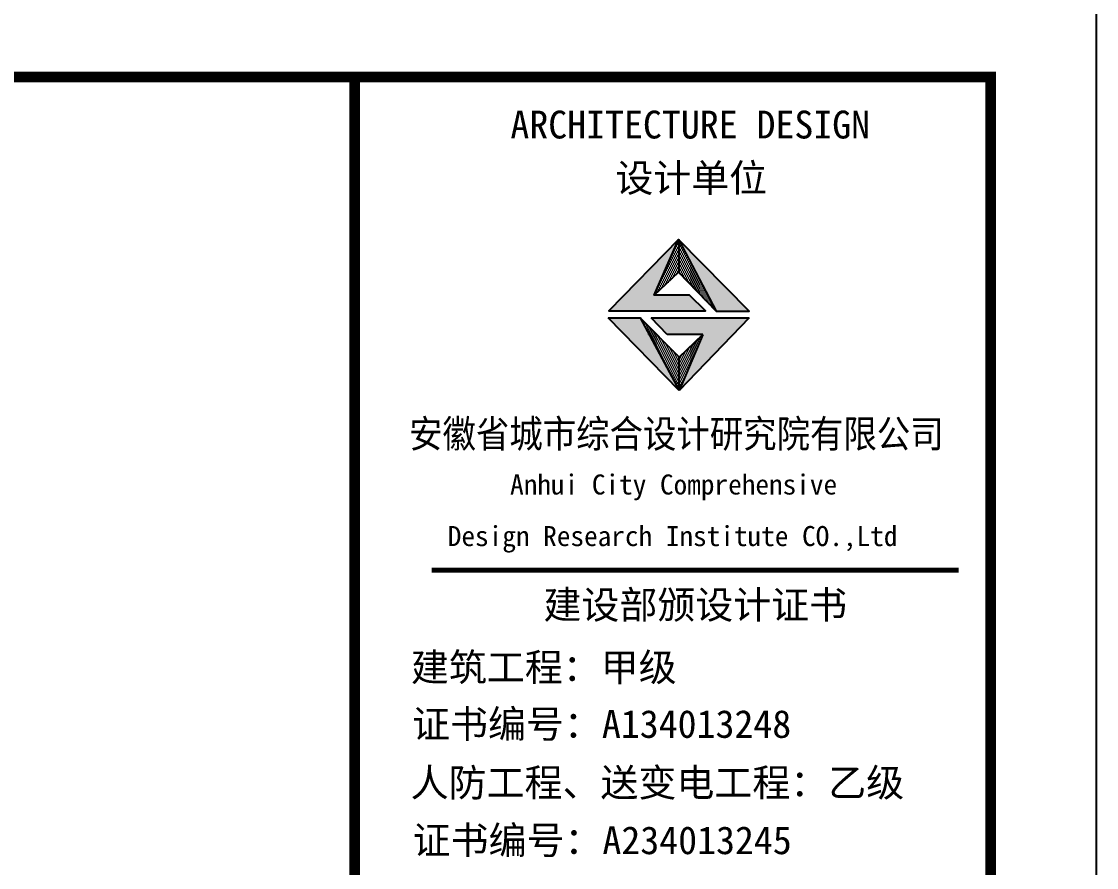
# Model space of a CAD drawing. Extents: x 69728788 to 150676229, y 20164216 to 43663798.
# Drawn here: x 75367044 to 75387357, y 20548239 to 20564216 of the extents above; entities that cross this region are included whole.
import ezdxf

# ---------------------------------------------------------------- set-up
doc = ezdxf.new("R2010")
doc.units = 0
doc.header["$LTSCALE"] = 1000
doc.header["$MEASUREMENT"] = 0
doc.layers.add('PUB_TITLE', color=4, linetype='CONTINUOUS')
doc.layers.add('图框', color=253, linetype='CONTINUOUS')
doc.styles.add('黑体', font='simhei.ttf', dxfattribs={"width": 0.6, "height": 4.3})

msp = doc.modelspace()

# ---------------------------------------------------------------- hatches: boundary and pattern name
at = {"layer": '图框'}
for points in [[(75379000, 20559046), (75379456, 20560102), (75378143, 20558753), (75379971, 20558753), (75379668, 20559046)], [(75380173, 20558747), (75380792, 20558747), (75379456, 20560102)], [(75378735, 20558617), (75378128, 20558617), (75379473, 20557250)], [(75378944, 20558621), (75379243, 20558308), (75379919, 20558308), (75379473, 20557250), (75380793, 20558621)]]:
    msp.add_hatch(color=1, dxfattribs=at).paths.add_polyline_path(points)
h = msp.add_hatch(dxfattribs=at)
h.set_pattern_fill('DOTS', color=256, scale=600, style=0)
h.set_pattern_definition([(360, (70820730.08, 22282201.68), (18.75, 37.5), [0, -37.5])])
h.paths.add_polyline_path([(75379473, 20557250), (75379473, 20557880), (75378735, 20558617)])
h.paths.add_polyline_path([(75379919, 20558308), (75379473, 20557880), (75379473, 20557250)])
h.paths.add_polyline_path([(75379456, 20560102), (75379456, 20559481), (75380173, 20558747)])
h.paths.add_polyline_path([(75379456, 20559481), (75379456, 20560102), (75379000, 20559046)])

# ---------------------------------------------------------------- linework, layer by layer
at = {"layer": 'PUB_TITLE'}
msp.add_lwpolyline([(75219157, 20446366), (75387357, 20446366), (75387357, 20565166), (75219157, 20565166)], close=True, dxfattribs=at)
at = {"layer": 'PUB_TITLE', "const_width": 200}
msp.add_lwpolyline([(75224157, 20448366), (75385357, 20448366), (75385357, 20563166), (75224157, 20563166)], close=True, dxfattribs=at)
at = {"layer": '图框'}
for p, q in [((75379000, 20559046), (75379456, 20560102)), ((75379456, 20560102), (75380173, 20558747)), ((75379473, 20557250), (75378128, 20558617)), ((75378128, 20558617), (75378735, 20558617)), ((75379473, 20557250), (75378128, 20558617)), ((75378128, 20558617), (75378735, 20558617)), ((75378128, 20558617), (75378735, 20558617)), ((75379473, 20557880), (75378735, 20558617)), ((75378944, 20558621), (75380793, 20558621)), ((75379243, 20558308), (75378944, 20558621)), ((75380793, 20558621), (75379473, 20557250)), ((75379919, 20558308), (75379243, 20558308)), ((75379473, 20557880), (75379919, 20558308)), ((75379919, 20558308), (75379473, 20557250)), ((75379473, 20557250), (75379473, 20557880)), ((75379473, 20557250), (75379473, 20557880)), ((75379473, 20557250), (75379473, 20557880))]:
    msp.add_line(p, q, dxfattribs=at)
at = {"layer": '图框', "color": 1}
for p, q in [((75379473, 20557250), (75378128, 20558617)), ((75378735, 20558617), (75379473, 20557250))]:
    msp.add_line(p, q, dxfattribs=at)
at = {"layer": '图框', "color": 4}
for points, const_width in [([(75385357, 20448366), (75373339, 20448366), (75373339, 20563166), (75385357, 20563166)], 197), ([(75374796, 20553854), (75384756, 20553854)], 99.6)]:
    msp.add_lwpolyline(points, dxfattribs=dict(at, const_width=const_width))
at = {"layer": '图框'}
for points in [[(75379668, 20559046), (75379000, 20559046), (75379456, 20559481), (75380173, 20558747), (75380792, 20558747), (75379456, 20560102), (75378143, 20558753), (75379971, 20558753), (75379668, 20559046)], [(75379456, 20560102), (75379456, 20559481)]]:
    msp.add_lwpolyline(points, dxfattribs=at)

# ---------------------------------------------------------------- texts
at = {"layer": '图框', "color": 4, "style": '黑体'}
for s, height, p in [('ARCHITECTURE DESIGN', 525.89, (75376282, 20562007)), ('设计单位', 525.9, (75378265, 20560999)), ('Anhui City Comprehensive ', 378.48, (75376277, 20555283)), (' Design Research Institute CO.,Ltd', 378.48, (75374842, 20554309)), ('建设部颁设计证书', 525.9, (75376907, 20552937)), (' 建筑工程：甲级', 525.9, (75374045, 20551758)), ('证书编号：A134013248', 525.89, (75374425, 20550687)), ('人防工程、送变电工程：乙级', 525.89, (75374398, 20549579)), ('证书编号：A234013245', 525.89, (75374435, 20548491))]:
    msp.add_text(s, height=height, dxfattribs=at).set_placement(p)
at = {"layer": '图框', "color": 4, "style": '黑体', "width": 0.88}
msp.add_text('安徽省城市综合设计研究院有限公司', height=525.89, dxfattribs=at).set_placement((75374369, 20556167))

doc.saveas('drawing.dxf')
